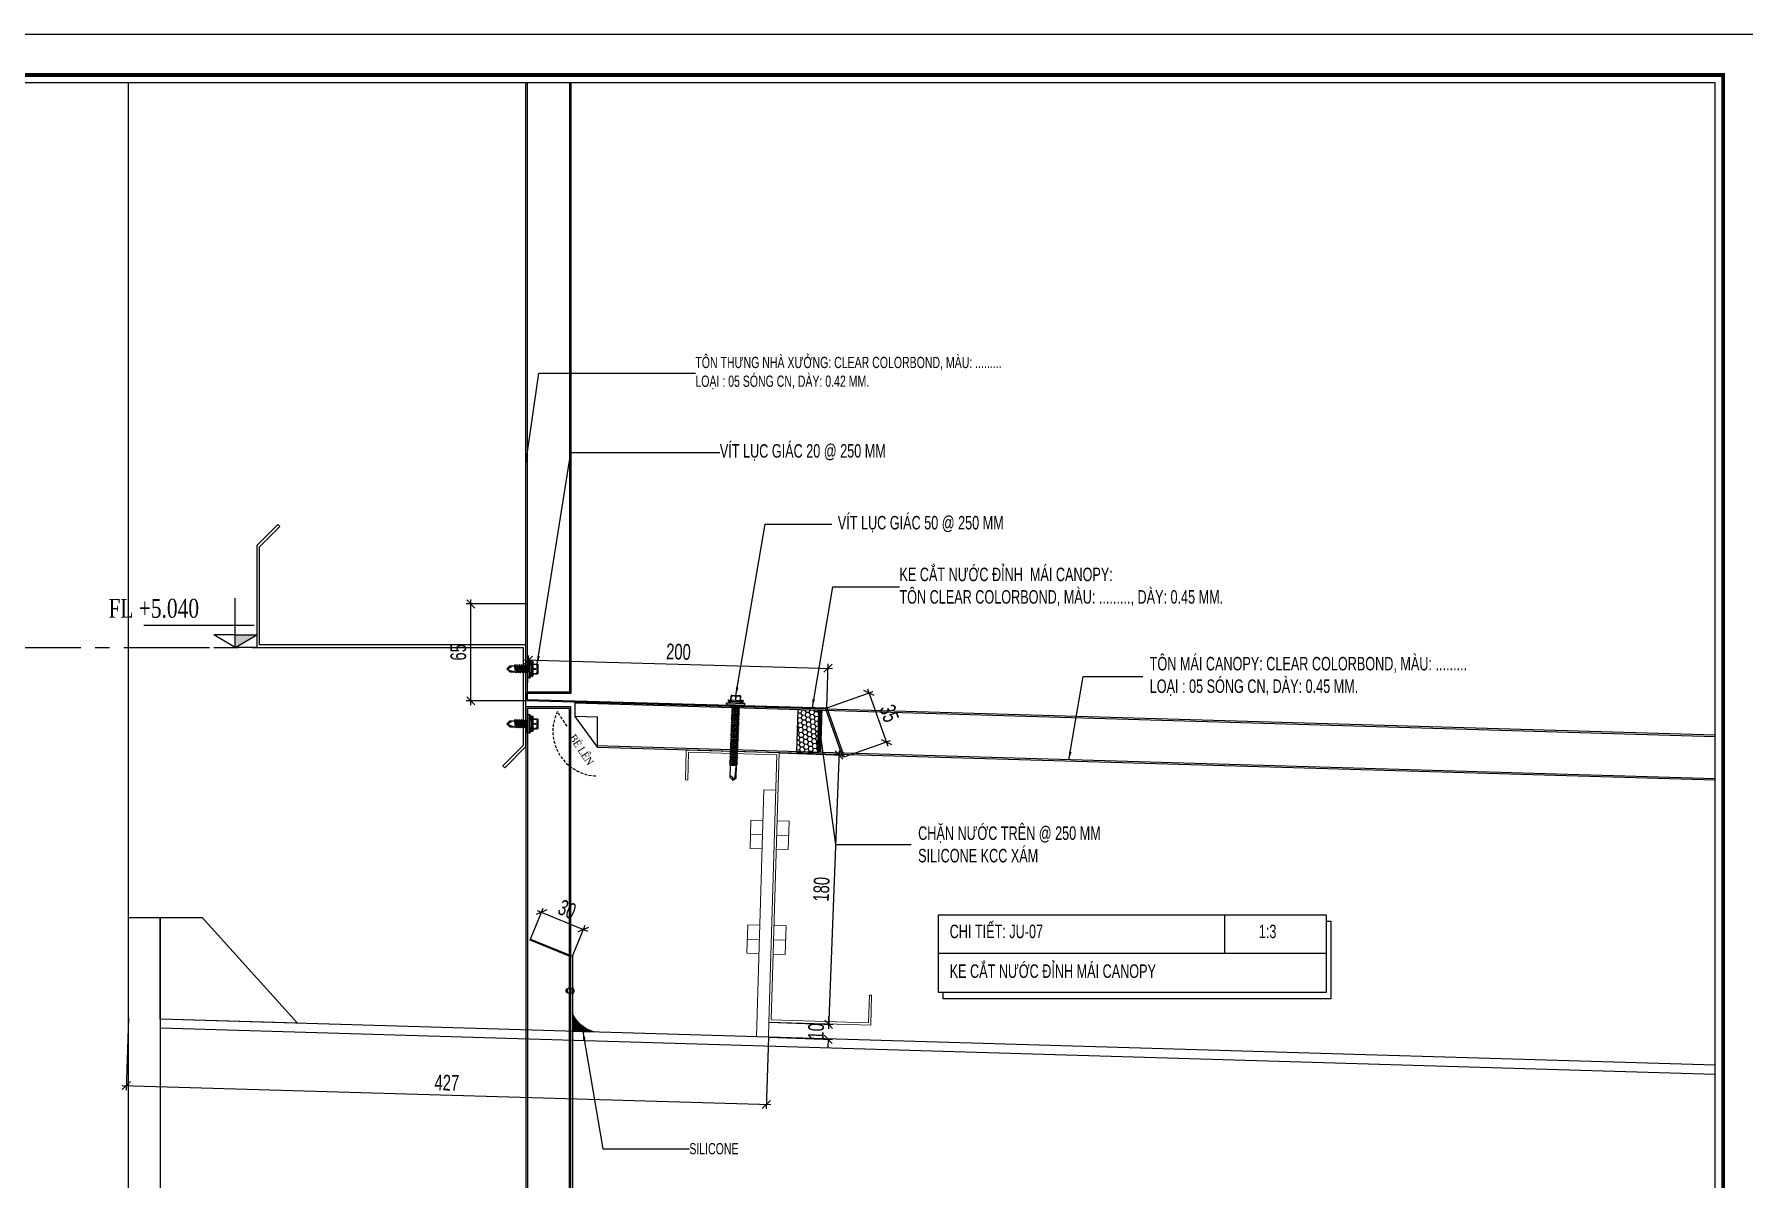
# Model space of a CAD drawing. Header units: inches. Extents: x 315041 to 662841, y -45540 to -35018.
# Drawn here: x 331005.6 to 331385.4, y -37473.4 to -37218.9 of the extents above; entities that cross this region are included whole.
import ezdxf

# ---------------------------------------------------------------- set-up
doc = ezdxf.new("R2010")
doc.units = ezdxf.units.IN
doc.header["$MEASUREMENT"] = 0
for name, pattern in [('CENTER2', [28.575, 19.05, -3.175, 3.175, -3.175]), ('DASHED2', [9.525, 6.35, -3.175]), ('XKITLINE00', [0])]:
    doc.linetypes.add(name, pattern=pattern)
for name, color, linetype in [('2', 2, 'Continuous'), ('250', 250, 'Continuous'), ('3', 3, 'Continuous'), ('6', 6, 'Continuous'), ('7', 7, 'Continuous'), ('8', 8, 'Continuous'), ('BAO KHUNG', 31, 'Continuous'), ('flashing', 6, 'Continuous'), ('ROOFING', 4, 'Continuous'), ('STRUCTURE', 1, 'Continuous')]:
    doc.layers.add(name, color=color, linetype=linetype)
doc.layers.add('Bolt', color=7, linetype='Continuous', lineweight=0)
doc.layers.add('PART', color=20, linetype='Continuous', lineweight=9)
doc.styles.add('DIM', font='SIMPLEX.shx', dxfattribs={"width": 0.7, "bigfont": 'EXTFONT.shx'})
doc.styles.add('ST1H', font='vnshxh.shx', dxfattribs={"width": 0.7})
doc.styles.add('vntimeh.shx', font='vntimeh.shx', dxfattribs={"width": 0.8, "bigfont": 'bigfont.shx'})
doc.dimstyles.new('3', dxfattribs={"dimtxt": 3.5, "dimasz": 1.8, "dimexe": 1, "dimexo": 0, "dimgap": 1, "dimtad": 1, "dimdec": 0, "dimlfac": 3, "dimzin": 0, "dimdsep": 46, "dimtxsty": 'ST1H', "dimblk": 'OBLIQUE', "dimcen": 1, "dimdle": 1, "dimclrd": 8, "dimclre": 8, "dimclrt": 3, "dimadec": 0, "dimazin": 0, "dimtfac": 1, "dimtdec": 0, "dimtix": 1, "dimtofl": 0, "dimtmove": 1, "dimatfit": 3, "dimfxl": 0.18, "dimtolj": 1, "dimtzin": 0, "dimlwd": -1, "dimlwe": -1, "dimarcsym": 1})

# ---------------------------------------------------------------- blocks, each defined once
blk = doc.blocks.new('A$C75D82031')
at = {"layer": '2', "color": 157, "linetype": 'Continuous'}
blk.add_lwpolyline([(0, 420), (594, 420), (594, 0), (0, 0)], close=True, dxfattribs=at)
at = {"layer": '7', "color": 147, "linetype": 'Continuous'}
blk.add_lwpolyline([(12.33, 57.61), (581.67, 57.61), (581.67, 409.19), (12.33, 409.19)], close=True, dxfattribs=at)
at = {"layer": 'BAO KHUNG', "color": 167, "linetype": 'Continuous', "const_width": 0.871}
blk.add_lwpolyline([(10.59, 9.07), (583.41, 9.07), (583.41, 410.93), (10.59, 410.93)], close=True, dxfattribs=at)
blk = doc.blocks.new('A$C26A6701F')
at = {"layer": 'STRUCTURE', "color": 1, "linetype": 'Continuous'}
for p, q in [((0, 17.21), (1.33, 17.54)), ((0, 17.08), (0, 17.21)), ((0, 17.21), (4, 17.21)), ((4, 17.08), (0, 17.08)), ((3.94, 16.71), (0.06, 16.71)), ((0.4, 17.84), (3.6, 17.84)), ((0.4, 17.57), (1.2, 17.57)), ((0.93, 17.84), (0.93, 18.77)), ((0.97, 17.84), (1.03, 18.61)), ((1.07, 18.91), (2.93, 18.91)), ((1.13, 15.25), (2.9, 15.52)), ((1.39, 15.45), (1.13, 15.25)), ((1.13, 15.25), (1.39, 15.14)), ((1.19, 16.71), (1.14, 16.67)), ((1.14, 16.67), (1.4, 16.71)), ((1.14, 16.67), (1.4, 16.56)), ((1.14, 16.2), (2.91, 16.47)), ((1.4, 16.4), (1.14, 16.2)), ((1.14, 16.2), (1.39, 16.09)), ((1.14, 15.72), (2.91, 16)), ((1.4, 15.93), (1.14, 15.72)), ((1.14, 15.72), (1.39, 15.61)), ((1.2, 17.57), (2.8, 17.57)), ((1.33, 17.54), (1.33, 17.57)), ((1.33, 17.54), (2.67, 17.54)), ((1.39, 16.09), (2.73, 16.28)), ((1.39, 15.93), (1.39, 16.09)), ((1.39, 15.61), (2.73, 15.81)), ((2.7, 15.64), (1.39, 15.45)), ((1.39, 15.45), (1.39, 15.61)), ((1.39, 15.14), (2.73, 15.33)), ((1.4, 16.56), (2.42, 16.71)), ((2.71, 16.59), (1.4, 16.4)), ((1.4, 16.4), (1.4, 16.56)), ((2.71, 16.11), (1.4, 15.93)), ((1.91, 18.61), (1.97, 17.84)), ((2.04, 17.84), (2.1, 18.61)), ((2.67, 17.54), (2.67, 17.57)), ((2.67, 17.54), (4, 17.21)), ((2.7, 15.64), (2.7, 15.8)), ((2.7, 15.64), (2.9, 15.52)), ((2.7, 15.16), (2.7, 15.33)), ((2.71, 16.59), (2.71, 16.71)), ((2.71, 16.59), (2.91, 16.47)), ((2.71, 16.11), (2.71, 16.28)), ((2.71, 16.11), (2.91, 16)), ((2.73, 16.28), (2.91, 16.47)), ((2.73, 15.81), (2.91, 16)), ((2.73, 15.33), (2.9, 15.52)), ((2.8, 17.57), (3.6, 17.57)), ((2.97, 18.61), (3.04, 17.84)), ((3.07, 17.84), (3.07, 18.77)), ((4, 17.21), (4, 17.08)), ((1.1, 11.93), (2.88, 12.2)), ((1.36, 12.13), (1.1, 11.93)), ((1.1, 11.93), (1.36, 11.82)), ((1.1, 11.45), (2.87, 11.73)), ((1.36, 11.66), (1.1, 11.45)), ((1.1, 11.45), (1.36, 11.34)), ((1.11, 12.88), (2.89, 13.15)), ((1.38, 13.08), (1.11, 12.88)), ((1.11, 12.88), (1.37, 12.77)), ((1.11, 12.4), (2.88, 12.68)), ((1.37, 12.61), (1.11, 12.4)), ((1.11, 12.4), (1.37, 12.29)), ((1.12, 14.3), (2.9, 14.57)), ((1.39, 14.5), (1.12, 14.3)), ((1.12, 14.3), (1.38, 14.19)), ((1.12, 13.82), (2.9, 14.1)), ((1.39, 14.03), (1.12, 13.82)), ((1.12, 13.82), (1.38, 13.72)), ((1.12, 13.35), (2.89, 13.63)), ((1.38, 13.56), (1.12, 13.35)), ((1.12, 13.35), (1.38, 13.24)), ((1.13, 14.77), (2.9, 15.05)), ((1.39, 14.98), (1.13, 14.77)), ((1.13, 14.77), (1.39, 14.66)), ((2.68, 12.32), (1.36, 12.13)), ((1.36, 11.82), (2.7, 12.01)), ((2.67, 11.84), (1.36, 11.66)), ((1.36, 11.66), (1.36, 11.82)), ((1.36, 11.34), (2.7, 11.54)), ((1.37, 12.77), (2.71, 12.96)), ((2.68, 12.79), (1.37, 12.61)), ((1.37, 12.61), (1.37, 12.77)), ((1.37, 12.29), (2.71, 12.49)), ((1.37, 12.13), (1.37, 12.29)), ((1.38, 14.19), (2.72, 14.38)), ((1.38, 14.03), (1.38, 14.19)), ((1.38, 13.72), (2.72, 13.91)), ((2.69, 13.74), (1.38, 13.56)), ((1.38, 13.56), (1.38, 13.72)), ((1.38, 13.24), (2.72, 13.44)), ((2.69, 13.27), (1.38, 13.08)), ((1.38, 13.24), (1.38, 13.08)), ((2.7, 15.16), (1.39, 14.98)), ((1.39, 14.98), (1.39, 15.14)), ((1.39, 14.66), (2.73, 14.86)), ((2.7, 14.69), (1.39, 14.5)), ((1.39, 14.5), (1.39, 14.67)), ((2.7, 14.21), (1.39, 14.03)), ((2.66, 11.37), (2.67, 11.53)), ((2.67, 11.84), (2.67, 12.01)), ((2.67, 11.84), (2.87, 11.73)), ((2.68, 12.79), (2.68, 12.96)), ((2.68, 12.79), (2.88, 12.68)), ((2.68, 12.32), (2.68, 12.48)), ((2.68, 12.32), (2.88, 12.2)), ((2.69, 13.74), (2.69, 13.91)), ((2.69, 13.74), (2.89, 13.63)), ((2.69, 13.43), (2.69, 13.27)), ((2.69, 13.27), (2.89, 13.15)), ((2.7, 15.16), (2.9, 15.05)), ((2.7, 14.69), (2.7, 14.85)), ((2.7, 14.69), (2.9, 14.57)), ((2.7, 14.21), (2.7, 14.38)), ((2.7, 14.21), (2.9, 14.1)), ((2.7, 12.01), (2.88, 12.2)), ((2.7, 11.54), (2.87, 11.73)), ((2.71, 12.96), (2.89, 13.15)), ((2.71, 12.49), (2.88, 12.68)), ((2.72, 14.38), (2.9, 14.57)), ((2.72, 13.91), (2.9, 14.1)), ((2.72, 13.44), (2.89, 13.63)), ((2.73, 14.86), (2.9, 15.05)), ((1.06, 8.13), (2.84, 8.41)), ((1.33, 8.34), (1.06, 8.13)), ((1.06, 8.13), (1.32, 8.02)), ((1.06, 7.65), (2.83, 7.93)), ((1.32, 7.86), (1.06, 7.65)), ((1.06, 7.65), (1.32, 7.55)), ((1.07, 8.6), (2.84, 8.88)), ((1.33, 8.81), (1.07, 8.6)), ((1.07, 8.6), (1.33, 8.5)), ((1.08, 9.55), (2.86, 9.83)), ((1.34, 9.76), (1.08, 9.55)), ((1.08, 9.55), (1.34, 9.45)), ((1.08, 9.08), (2.85, 9.36)), ((1.34, 9.29), (1.08, 9.08)), ((1.08, 9.08), (1.34, 8.97)), ((1.09, 10.98), (2.86, 11.25)), ((1.35, 11.18), (1.09, 10.98)), ((1.09, 10.98), (1.35, 10.87)), ((1.09, 10.5), (2.86, 10.78)), ((1.35, 10.71), (1.09, 10.5)), ((1.09, 10.5), (1.35, 10.39)), ((1.09, 10.03), (2.86, 10.3)), ((1.35, 10.23), (1.09, 10.03)), ((1.09, 10.03), (1.34, 9.92)), ((1.32, 8.02), (2.66, 8.22)), ((2.63, 8.05), (1.32, 7.86)), ((1.32, 7.86), (1.32, 8.02)), ((1.32, 7.55), (2.66, 7.74)), ((2.64, 9), (1.33, 8.81)), ((1.33, 8.81), (1.34, 8.97)), ((1.33, 8.5), (2.67, 8.69)), ((2.64, 8.52), (1.33, 8.34)), ((1.33, 8.34), (1.33, 8.5)), ((1.34, 9.92), (2.68, 10.11)), ((2.65, 9.95), (1.34, 9.76)), ((1.34, 9.92), (1.34, 9.76)), ((1.34, 9.45), (2.68, 9.64)), ((2.65, 9.47), (1.34, 9.29)), ((1.34, 9.29), (1.34, 9.45)), ((1.34, 8.97), (2.67, 9.17)), ((2.66, 11.37), (1.35, 11.18)), ((1.35, 11.18), (1.36, 11.34)), ((1.35, 10.87), (2.69, 11.06)), ((2.66, 10.89), (1.35, 10.71)), ((1.35, 10.71), (1.35, 10.87)), ((1.35, 10.39), (2.69, 10.59)), ((2.66, 10.42), (1.35, 10.23)), ((1.35, 10.23), (1.35, 10.39)), ((2.63, 8.05), (2.63, 8.21)), ((2.63, 8.05), (2.83, 7.93)), ((2.63, 7.57), (2.63, 7.74)), ((2.64, 9), (2.64, 9.16)), ((2.64, 9), (2.84, 8.88)), ((2.64, 8.52), (2.64, 8.69)), ((2.64, 8.52), (2.84, 8.41)), ((2.65, 10.1), (2.65, 9.95)), ((2.65, 9.95), (2.86, 9.83)), ((2.65, 9.47), (2.65, 9.64)), ((2.65, 9.47), (2.85, 9.36)), ((2.66, 11.37), (2.86, 11.25)), ((2.66, 10.89), (2.67, 11.06)), ((2.66, 10.89), (2.86, 10.78)), ((2.66, 10.42), (2.66, 10.58)), ((2.66, 10.42), (2.86, 10.3)), ((2.66, 8.22), (2.84, 8.41)), ((2.66, 7.74), (2.83, 7.93)), ((2.67, 9.17), (2.85, 9.36)), ((2.67, 8.69), (2.84, 8.88)), ((2.68, 10.11), (2.86, 10.3)), ((2.68, 9.64), (2.86, 9.83)), ((2.69, 11.06), (2.86, 11.25)), ((2.69, 10.59), (2.86, 10.78)), ((1.02, 3.86), (2.8, 4.14)), ((1.28, 4.07), (1.02, 3.86)), ((1.02, 3.86), (1.28, 3.75)), ((1.03, 4.81), (2.81, 5.09)), ((1.29, 5.02), (1.03, 4.81)), ((1.03, 4.81), (1.29, 4.7)), ((1.03, 4.33), (2.8, 4.61)), ((1.29, 4.54), (1.03, 4.33)), ((1.03, 4.33), (1.28, 4.23)), ((1.04, 5.76), (2.81, 6.03)), ((1.3, 5.96), (1.04, 5.76)), ((1.04, 5.76), (1.3, 5.65)), ((1.04, 5.28), (2.81, 5.56)), ((1.3, 5.49), (1.04, 5.28)), ((1.04, 5.28), (1.29, 5.17)), ((1.05, 6.71), (2.83, 6.98)), ((1.31, 6.91), (1.05, 6.71)), ((1.05, 6.71), (1.31, 6.6)), ((1.05, 6.23), (2.82, 6.51)), ((1.31, 6.44), (1.05, 6.23)), ((1.05, 6.23), (1.31, 6.12)), ((1.06, 7.18), (2.83, 7.46)), ((1.32, 7.39), (1.06, 7.18)), ((1.06, 7.18), (1.32, 7.07)), ((1.28, 4.23), (2.62, 4.42)), ((2.62, 4.25), (1.28, 4.07)), ((1.28, 4.07), (1.28, 4.23)), ((1.28, 3.75), (2.62, 3.95)), ((1.29, 5.17), (2.63, 5.37)), ((2.6, 5.2), (1.29, 5.02)), ((1.29, 5.01), (1.29, 5.17)), ((1.29, 4.7), (2.63, 4.9)), ((2.6, 4.72), (1.29, 4.54)), ((1.29, 4.54), (1.29, 4.7)), ((2.61, 6.15), (1.3, 5.96)), ((1.3, 5.96), (1.31, 6.12)), ((1.3, 5.65), (2.64, 5.84)), ((2.61, 5.67), (1.3, 5.49)), ((1.3, 5.49), (1.3, 5.65)), ((2.63, 7.1), (1.31, 6.91)), ((1.31, 6.6), (2.65, 6.79)), ((2.62, 6.62), (1.31, 6.44)), ((1.31, 6.44), (1.31, 6.6)), ((1.31, 6.12), (2.64, 6.32)), ((2.63, 7.57), (1.32, 7.39)), ((1.32, 7.39), (1.32, 7.55)), ((1.32, 7.07), (2.66, 7.27)), ((1.32, 6.91), (1.32, 7.07)), ((2.6, 5.2), (2.61, 5.36)), ((2.6, 5.2), (2.81, 5.09)), ((2.6, 4.72), (2.6, 4.89)), ((2.6, 4.72), (2.8, 4.61)), ((2.61, 6.15), (2.62, 6.31)), ((2.61, 6.15), (2.81, 6.03)), ((2.61, 5.67), (2.61, 5.84)), ((2.61, 5.67), (2.81, 5.56)), ((2.62, 6.62), (2.62, 6.79)), ((2.62, 6.62), (2.82, 6.51)), ((2.62, 4.42), (2.8, 4.61)), ((2.62, 4.25), (2.62, 4.41)), ((2.8, 4.14), (2.62, 4.25)), ((2.62, 3.95), (2.8, 4.14)), ((2.62, 3.78), (2.62, 3.95)), ((2.63, 7.57), (2.83, 7.46)), ((2.63, 7.1), (2.63, 7.26)), ((2.63, 7.1), (2.83, 6.98)), ((2.63, 5.37), (2.81, 5.56)), ((2.63, 4.9), (2.81, 5.09)), ((2.64, 6.32), (2.82, 6.51)), ((2.64, 5.84), (2.81, 6.03)), ((2.65, 6.79), (2.83, 6.98)), ((2.66, 7.27), (2.83, 7.46)), ((1.28, 3.59), (1.02, 3.38)), ((1.02, 3.38), (2.31, 3.59)), ((1.02, 3.38), (1.28, 3.28)), ((1.27, 0.62), (1.28, 3.28)), ((1.27, 0.62), (1.41, 0.81)), ((1.27, 0.62), (1.88, 0.02)), ((1.28, 3.59), (1.28, 3.75)), ((2.35, 3.74), (1.28, 3.59)), ((1.28, 3.28), (2.21, 3.41)), ((1.67, 0.81), (1.98, 0.02)), ((1.96, 0.08), (2.26, 0.64)), ((1.98, 0.02), (2.6, 0.61)), ((2.38, 0.96), (2.56, 3.71)), ((2.62, 3.78), (2.52, 3.77)), ((2.52, 3.46), (2.61, 3.47)), ((2.54, 3.62), (2.79, 3.66)), ((2.6, 0.61), (2.61, 3.47)), ((2.61, 3.47), (2.79, 3.66)), ((2.79, 3.66), (2.62, 3.78))]:
    blk.add_line(p, q, dxfattribs=at)
for centre, major_axis, ratio, start_param, end_param in [((-1.11, 16.72), (-0.822, 0.822), 1, 3.915086, 4.236522), ((0.42, 17.71), (0.0956, 0.0956), 1, 0.954633, 3.757756), ((1.07, 18.77), (-0.0943, 0.0943), 1, -0.785398, 0.785398), ((1.47, 18.04), (0.508, 0.508), 1, 0.131933, 1.438864), ((2.54, 18.04), (0.508, 0.508), 1, 0.131933, 1.438864), ((2.93, 18.77), (-0.0943, 0.0943), 1, 3.926991, 5.497787), ((3.55, 17.71), (-0.1, 0.1), 1, 2.701137, 5.152845), ((5.1, 16.72), (-1.15, 0.17), 0.90746, -0.177273, 0.177273), ((1.54, 0.72), (0.111, 0.111), 1, 6.085329, 8.011019), ((1.93, 0.09), (0.0625, 0.0625), 1, 3.247504, 4.535451), ((1.82, 3.74), (0.363, 0.363), 1, 4.808661, 5.407478), ((1.79, 0.99), (0.416, 0.416), 1, 4.859665, 5.449971), ((2.44, 3.68), (0.0836, 0.0836), 1, 5.766736, 8.502032)]:
    blk.add_ellipse(centre, major_axis=major_axis, ratio=ratio, start_param=start_param, end_param=end_param, dxfattribs=at)
blk = doc.blocks.new('Short_Self_drilling')
at = {"layer": 'STRUCTURE', "color": 1, "linetype": 'Continuous'}
for p, q in [((6.4, 1.7), (-6.4, 1.7)), ((5.1, 3.8), (-5.1, 3.8)), ((-2.6, 2.9), (-5.1, 2.9)), ((-3.4, 3.8), (-3.4, 6.8)), ((3, 7.2), (-3, 7.2)), ((2.6, 2.9), (-2.6, 2.9)), ((-2.1, 2.8), (-2.1, 2.9)), ((6.3, 0), (0, 0)), ((2.2, 2.8), (2.2, 2.9)), ((2.2, -0.5), (2.2, 0)), ((5.1, 2.9), (2.6, 2.9)), ((3.4, 3.8), (3.4, 6.8)), ((3, -1.2), (-2.7, -0.2)), ((3, -2.7), (-2.7, -1.8)), ((3, -4.2), (-2.7, -3.3)), ((3, -5.8), (-2.7, -4.8)), ((3, -7.3), (-2.7, -6.3)), ((-1.9, -8), (-2.7, -7.9)), ((-2.1, -1.4), (-2.1, -0.9)), ((-2.1, -2.9), (-2.1, -2.4)), ((-2.1, -4.4), (-2.1, -3.9)), ((-2.1, -6), (-2.1, -5.4)), ((-2.1, -7.5), (-2.1, -7)), ((-2.1, -12.3), (-2.1, -8.5)), ((3, -8.8), (-1.1, -8.1)), ((2.1, -12.3), (2.1, -9.1)), ((2.2, -2), (2.2, -1.5)), ((2.2, -3.6), (2.2, -3)), ((2.2, -5.1), (2.2, -4.6)), ((2.2, -6.6), (2.2, -6.1)), ((2.2, -8.1), (2.2, -7.6))]:
    blk.add_line(p, q, dxfattribs=at)
blk.add_lwpolyline([(6.4, 1.3), (6.4, 1.7), (2.1, 2.8), (-2.1, 2.8), (-6.4, 1.7), (-6.4, 1.3)], close=True, dxfattribs=at)
for points in [[(-6.4, 1.3, -0.088869), (-6.3, 0), (0, 0)], [(-0.1, 3.8), (-0.3, 6.2, 0.338878), (-3.1, 6.2), (-3.3, 3.8)], [(3.3, 3.8), (3.1, 6.2, 0.338878), (0.3, 6.2), (0.1, 3.8)], [(-0.1, -14), (-1, -12.2, -0.148657), (-1.4, -11.2), (-2, -7.7, -0.815006), (-1.2, -7.8, 0.150833), (-0.8, -8.7)], [(2.1, -12.3), (1.7, -11.7, 0.52242), (0.9, -11.7), (-0.2, -14.2)], [(2.1, -12.3), (0.2, -14.2, -0.333596), (-0.2, -14.2), (-2.1, -12.3)]]:
    blk.add_lwpolyline(points, format="xyb", dxfattribs=at)
for points in [[(3, -1.2), (2.2, -1.5), (-2.1, -0.8), (-2.7, -0.2), (-2.4, 0)], [(3, -2.7), (2.2, -3), (-2.1, -2.4), (-2.7, -1.8), (-2.1, -1.4), (2.2, -2), (3, -2.7)], [(3, -4.2), (2.2, -4.6), (-2.1, -3.9), (-2.7, -3.3), (-2.1, -2.9), (2.2, -3.6), (3, -4.2)], [(3, -5.8), (2.2, -6.1), (-2.1, -5.4), (-2.7, -4.8), (-2.1, -4.4), (2.2, -5.1), (3, -5.8)], [(3, -7.3), (2.2, -7.6), (-2.1, -7), (-2.7, -6.3), (-2.1, -6), (2.2, -6.6), (3, -7.3)], [(-1.8, -8.5), (-2.1, -8.5), (-2.7, -7.9), (-2.1, -7.5), (-1.8, -7.5)], [(-1.3, -7.6), (2.2, -8.1), (3, -8.8)], [(-1.2, 0), (2.2, -0.5), (3, -1.2)], [(3, -8.8), (2.2, -9.1), (-0.8, -8.7)]]:
    blk.add_lwpolyline(points, dxfattribs=at)
for centre, radius, start, end in [((-5, 3.3), 0.455, 109.7949, 250.2674), ((-3, 6.8), 0.429, 90.0311, 180.0311), ((3, 6.8), 0.429, 0.0311, 90.0311), ((5.1, 3.3), 0.435, 279.7276, 80.3347), ((10, 0.2), 3.74, 162.2963, 182.6103)]:
    blk.add_arc(centre, radius, start, end, dxfattribs=at)
blk = doc.blocks.new('RIVET')
at = {"color": 8}
for p, q in [((-3.9, 1.1), (-4.2, 0)), ((-4.2, 0), (-3.9, -1.1)), ((-3.9, -1.1), (-3.9, 1.1)), ((-3.5, -1.3), (-3.5, 1.3)), ((-1, -1.2), (-1, 1.3)), ((-1, 1.3), (-0.1, 1.3)), ((0, 1.3), (0, 2.4)), ((0, -1.3), (0, 1.3)), ((0.1, 2.5), (0.1, 2.5)), ((0.1, 2.5), (0.7, 1.4)), ((0.1, -2.5), (0.1, 2.5)), ((0.7, 1.1), (0.7, -1.1)), ((0.9, 0.7), (0.7, 0.7)), ((0.9, -0.7), (0.9, 0.7)), ((-0.1, -1.2), (-1, -1.2)), ((0, -2.4), (0, -1.3)), ((0.7, -1.4), (0.1, -2.5)), ((0.1, -2.5), (0.1, -2.5)), ((0.9, -0.7), (0.7, -0.7))]:
    blk.add_line(p, q, dxfattribs=at)
for centre, radius, start, end in [((-3.4, 0.7), 0.634, 101.5667, 142.2309), ((-2.5, -0.1), 1.78, 64.6352, 125.2369), ((-0.9, 3), 1.71, 240.4783, 268.3625), ((-0.1, 1.3), 0.0625, 270, 0), ((0.1, 2.4), 0.0625, 90, 180), ((0.1, 2.4), 0.0625, 26.5651, 90), ((0.1, 1.1), 0.625, 0, 26.5651), ((5.4, 0.6), 4.45, 179.0778, 187.9518), ((5.8, -0.6), 4.85, 172.415, 180.5555), ((-3.4, -0.7), 0.634, 217.7691, 258.4333), ((-2.5, 0.1), 1.78, 234.7631, 295.3648), ((-0.9, -3), 1.71, 91.6375, 119.5217), ((-0.1, -1.3), 0.0625, 0, 90), ((0.1, -2.4), 0.0625, 180, 270), ((0.1, -2.4), 0.0625, 270, 333.4349), ((0.1, -1.1), 0.625, 333.4349, 0)]:
    blk.add_arc(centre, radius, start, end, dxfattribs=at)
blk = doc.blocks.new('cos')
at = {"color": 8}
for p, q in [((0, 0), (0, 7.82)), ((-3, 3.49), (14.52, 3.49)), ((0, 1.99), (-3.39, 1.99)), ((0, 0), (-3.39, 1.99)), ((0, 1.99), (3.39, 1.99)), ((0, 0), (3.39, 1.99))]:
    blk.add_line(p, q, dxfattribs=at)
at = {"color": 4}
for p in [(-3.39, 0), (3.39, 0)]:
    blk.add_line(p, (0, 0), dxfattribs=at)
at = {"color": 8}
blk.add_solid([(0, 0), (-3.39, 1.99), (0, 1.99)], dxfattribs=at)
at = {"layer": '3', "color": 3, "style": 'vntimeh.shx', "width": 0.75}
blk.add_attdef('DSD', (1.32, 4.73), '', height=3, dxfattribs=at)
blk = doc.blocks.new('_Oblique')
at = {"color": 0, "linetype": 'ByBlock', "lineweight": -2}
blk.add_line((-0.5, -0.5), (0.5, 0.5), dxfattribs=at)
blk = doc.blocks.new('*D851')
at = {"color": 8, "linetype": 'Continuous', "transparency": 16777216}
for p, q in [((331171.09, -37378.67), (331185.37, -37379.22)), ((331184.41, -37378.18), (331182.06, -37440.05)), ((331168.82, -37438.55), (331183.1, -37439.09))]:
    blk.add_line(p, q, dxfattribs=at)
at = {"layer": 'Defpoints', "color": 0, "transparency": 16777216}
for p in [(331171.09, -37378.67), (331168.82, -37438.55), (331182.1, -37439.05)]:
    blk.add_point(p, dxfattribs=at)
at = {"color": 8, "transparency": 16777216, "xscale": 1.8, "yscale": 1.8, "zscale": 1.8}
for p, rotation in [((331184.37, -37379.18), 87.82622720750241), ((331182.1, -37439.05), 267.8262272075024)]:
    blk.add_blockref('_Oblique', p, dxfattribs=dict(at, rotation=rotation))
at = {"color": 3, "transparency": 16777216, "insert": (331180.48, -37409.01), "char_height": 3.5, "attachment_point": 5, "rotation": 87.8262, "style": 'ST1H'}
blk.add_mtext('\\A1;180', dxfattribs=at)
blk = doc.blocks.new('*D852')
at = {"color": 8, "linetype": 'Continuous', "transparency": 16777216}
for p, q in [((331182.1, -37439.05), (331182.16, -37437.25)), ((331168.72, -37441.87), (331182.97, -37442.41)), ((331168.82, -37438.55), (331183.1, -37439.09)), ((331181.97, -37442.37), (331181.9, -37444.17))]:
    blk.add_line(p, q, dxfattribs=at)
at = {"layer": 'Defpoints', "color": 0, "transparency": 16777216}
for p in [(331168.72, -37441.87), (331168.82, -37438.55), (331181.97, -37442.37)]:
    blk.add_point(p, dxfattribs=at)
at = {"color": 8, "transparency": 16777216, "xscale": 1.8, "yscale": 1.8, "zscale": 1.8}
for p, rotation in [((331182.1, -37439.05), 267.8262272075024), ((331181.97, -37442.37), 87.82622720750236)]:
    blk.add_blockref('_Oblique', p, dxfattribs=dict(at, rotation=rotation))
at = {"color": 3, "transparency": 16777216, "insert": (331179.29, -37440.61), "char_height": 3.5, "attachment_point": 5, "rotation": 87.8262, "style": 'ST1H'}
blk.add_mtext('\\A1;10', dxfattribs=at)
blk = doc.blocks.new('*D853')
at = {"color": 8, "linetype": 'Continuous', "transparency": 16777216}
for p, q in [((331114.36, -37358.05), (331182.93, -37359.91)), ((331115.12, -37366.85), (331115.39, -37357.08)), ((331181.69, -37368.66), (331181.96, -37358.89))]:
    blk.add_line(p, q, dxfattribs=at)
at = {"layer": 'Defpoints', "color": 0, "transparency": 16777216}
for p in [(331181.93, -37359.89), (331115.12, -37366.85), (331181.69, -37368.66)]:
    blk.add_point(p, dxfattribs=at)
at = {"color": 8, "transparency": 16777216, "xscale": 1.8, "yscale": 1.8, "zscale": 1.8}
for p, rotation in [((331115.36, -37358.08), 178.4443689121793), ((331181.93, -37359.89), 358.4443689121794)]:
    blk.add_blockref('_Oblique', p, dxfattribs=dict(at, rotation=rotation))
at = {"color": 3, "transparency": 16777216, "insert": (331148.72, -37356.23), "char_height": 3.5, "attachment_point": 5, "rotation": 358.4444, "style": 'ST1H'}
blk.add_mtext('\\A1;200', dxfattribs=at)
blk = doc.blocks.new('*D854')
at = {"color": 8, "linetype": 'Continuous', "transparency": 16777216}
for p, q in [((331181.69, -37368.66), (331191.99, -37365.04)), ((331190.72, -37364.43), (331195.21, -37377.23)), ((331185.52, -37379.57), (331195.82, -37375.95))]:
    blk.add_line(p, q, dxfattribs=at)
at = {"layer": 'Defpoints', "color": 0, "transparency": 16777216}
for p in [(331181.69, -37368.66), (331194.88, -37376.28), (331185.52, -37379.57)]:
    blk.add_point(p, dxfattribs=at)
at = {"color": 8, "transparency": 16777216, "xscale": 1.8, "yscale": 1.8, "zscale": 1.8}
for p, rotation in [((331191.05, -37365.38), 109.3460708354842), ((331194.88, -37376.28), 289.3460708354842)]:
    blk.add_blockref('_Oblique', p, dxfattribs=dict(at, rotation=rotation))
at = {"color": 3, "transparency": 16777216, "insert": (331195.56, -37369.92), "char_height": 3.5, "attachment_point": 5, "rotation": 289.3461, "style": 'ST1H'}
blk.add_mtext('\\A1;35', dxfattribs=at)
blk = doc.blocks.new('*D855')
at = {"color": 8, "linetype": 'Continuous', "transparency": 16777216}
for p, q in [((331114.79, -37345.6), (331101.56, -37345.6)), ((331102.56, -37368.12), (331102.56, -37344.6)), ((331114.79, -37367.12), (331101.56, -37367.12))]:
    blk.add_line(p, q, dxfattribs=at)
at = {"layer": 'Defpoints', "color": 0, "transparency": 16777216}
for p in [(331102.56, -37345.6), (331114.79, -37345.6), (331114.79, -37367.12)]:
    blk.add_point(p, dxfattribs=at)
at = {"color": 8, "transparency": 16777216, "xscale": 1.8, "yscale": 1.8, "zscale": 1.8}
for p, rotation in [((331102.56, -37345.6), 90), ((331102.56, -37367.12), 270)]:
    blk.add_blockref('_Oblique', p, dxfattribs=dict(at, rotation=rotation))
at = {"color": 3, "transparency": 16777216, "insert": (331099.81, -37356.36), "char_height": 3.5, "attachment_point": 5, "rotation": 90, "style": 'ST1H'}
blk.add_mtext('\\A1;65', dxfattribs=at)
blk = doc.blocks.new('*D856')
at = {"color": 8, "linetype": 'Continuous', "transparency": 16777216}
for p, q in [((331115.82, -37420.08), (331118.65, -37413.19)), ((331117.35, -37413.73), (331128.53, -37418.32)), ((331125.16, -37423.91), (331127.99, -37417.02))]:
    blk.add_line(p, q, dxfattribs=at)
at = {"layer": 'Defpoints', "color": 0, "transparency": 16777216}
for p in [(331127.61, -37417.94), (331115.82, -37420.08), (331125.16, -37423.91)]:
    blk.add_point(p, dxfattribs=at)
at = {"color": 8, "transparency": 16777216, "xscale": 1.8, "yscale": 1.8, "zscale": 1.8}
for p, rotation in [((331118.27, -37414.11), 157.6944911024788), ((331127.61, -37417.94), 337.6944911024788)]:
    blk.add_blockref('_Oblique', p, dxfattribs=dict(at, rotation=rotation))
at = {"color": 3, "transparency": 16777216, "insert": (331123.98, -37413.48), "char_height": 3.5, "attachment_point": 5, "rotation": 337.6945, "style": 'ST1H'}
blk.add_mtext('\\A1;30', dxfattribs=at)
blk = doc.blocks.new('*D858')
at = {"color": 8, "linetype": 'Continuous', "transparency": 16777216}
for p, q in [((331026.5, -37437.66), (331026.02, -37453.65)), ((331168.72, -37441.87), (331168.24, -37457.86)), ((331025.05, -37452.62), (331169.27, -37456.9))]:
    blk.add_line(p, q, dxfattribs=at)
at = {"layer": 'Defpoints', "color": 0, "transparency": 16777216}
for p in [(331026.5, -37437.66), (331168.72, -37441.87), (331168.27, -37456.87)]:
    blk.add_point(p, dxfattribs=at)
at = {"color": 8, "transparency": 16777216, "xscale": 1.8, "yscale": 1.8, "zscale": 1.8}
for p, rotation in [((331026.05, -37452.65), 178.3036127731476), ((331168.27, -37456.87), 358.3036127731476)]:
    blk.add_blockref('_Oblique', p, dxfattribs=dict(at, rotation=rotation))
at = {"color": 3, "transparency": 16777216, "insert": (331097.25, -37452.01), "char_height": 3.5, "attachment_point": 5, "rotation": 358.3036, "style": 'ST1H'}
blk.add_mtext('\\A1;427', dxfattribs=at)

msp = doc.modelspace()

# ---------------------------------------------------------------- hatches: boundary and pattern name
h = msp.add_hatch()
h.set_pattern_fill('HONEY', color=8, scale=5, angle=2.87735, style=0)
h.set_pattern_definition([(184.63489898, (652068.66785, 26031.00306), (-0.9781717861, 0.4637401798), [0.625, -1.25]), (64.63489898, (652068.66785, 26031.00306), (0.8906966695, 0.6152515261), [0.625, -1.25]), (124.63489898, (652068.66785, 26031.00306), (-0.0874751166, 1.0789917059), [-1.25, 0.625])])
h.paths.add_polyline_path([(331180.241, -37369.268), (331175.2579, -37369.1215), (331174.979, -37378.4507), (331179.962, -37378.5972)])
at = {"true_color": 0x2cc9bc}
msp.add_hatch(color=132, dxfattribs=at).paths.add_polyline_path([(331129.824, -37440.5783), (331125.1581, -37440.5783), (331125.1581, -37436.7025, 0.21382463)])

# ---------------------------------------------------------------- linework, layer by layer
at = {"color": 8, "linetype": 'CENTER2'}
msp.add_line((330996.8677, -37355.2827), (331054.9916, -37355.2827), dxfattribs=at)
at = {"color": 8}
msp.add_line((331180.241, -37369.268), (331179.962, -37378.5972), dxfattribs=at)
at = {"color": 9, "linetype": 'XKITLINE00', "lineweight": 0}
for p, q in [((331167.6817, -37386.895), (331166.056, -37441.7895)), ((331170.3433, -37386.9738), (331167.6817, -37386.895)), ((331026.4983, -37437.6564), (331026.4983, -37537.6493)), ((331168.7176, -37441.8684), (331168.816, -37438.545))]:
    msp.add_line(p, q, dxfattribs=at)
at = {"color": 9}
msp.add_line((331270.0155, -37414.6997), (331270.0155, -37423.3243), dxfattribs=at)
at = {"color": 8}
for points in [[(331379.1113, -37229.7343), (330809.7734, -37229.7343), (330809.7734, -37581.3141), (331379.1113, -37581.3141)], [(331180.241, -37369.268), (331175.2579, -37369.1215), (331174.979, -37378.4507), (331179.962, -37378.5972)]]:
    msp.add_lwpolyline(points, close=True, dxfattribs=at)
at = {"color": 94}
msp.add_lwpolyline([(331054.9916, -37332.616), (331054.9916, -37355.2827), (331114.1918, -37355.2827), (331114.1918, -37377.0537), (331109.6632, -37381.5822), (331110.1111, -37382.03), (331114.8251, -37377.316), (331114.8251, -37354.6493), (331055.6249, -37354.6493), (331055.6249, -37332.8783), (331060.1535, -37328.3498), (331059.7056, -37327.9019)], close=True, dxfattribs=at)
at = {"color": 3, "linetype": 'DASHED2', "ltscale": 0.1}
msp.add_lwpolyline([(331123.9572, -37372.7786), (331121.8018, -37369.5386, 0.5489642), (331130.6236, -37383.8246)], format="xyb", dxfattribs=at)
at = {"color": 132, "true_color": 0x26d9d9, "const_width": 1}
msp.add_lwpolyline([(331180.241, -37369.268), (331179.962, -37378.5972)], dxfattribs=at)
at = {"color": 132, "true_color": 0x2cc9bc}
msp.add_lwpolyline([(331125.1581, -37436.7025), (331125.1581, -37440.5783), (331129.8199, -37440.7164, -0.21083411)], format="xyb", close=True, dxfattribs=at)
at = {"layer": '3'}
for p, q in [((331379.1113, -37374.7803), (331125.6861, -37367.3308)), ((331379.1113, -37375.1138), (331125.6861, -37367.6643)), ((331379.1113, -37384.4512), (331130.4517, -37377.1418)), ((331379.1113, -37384.7847), (331130.7002, -37377.4826))]:
    msp.add_line(p, q, dxfattribs=at)
for points in [[(331124.8248, -37229.7343), (331124.8248, -37365.5079), (331114.8251, -37365.5079), (331114.8251, -37229.7343)], [(331124.4915, -37229.7343), (331124.4915, -37365.1746), (331115.1584, -37365.1746), (331115.1584, -37229.7343)], [(331124.8248, -37581.3141), (331124.8248, -37368.4673), (331114.8251, -37368.4673), (331114.8251, -37581.3141)], [(331124.4915, -37581.3141), (331124.4915, -37368.8006), (331115.1584, -37368.8006), (331115.1584, -37581.3141)]]:
    msp.add_lwpolyline(points, dxfattribs=at)
at = {"layer": '6', "ltscale": 10}
msp.add_lwpolyline([(331125.1581, -37445.433), (331125.1581, -37554.316), (331115.8248, -37558.1449), (331115.7464, -37557.8667), (331124.8248, -37554.177), (331124.8248, -37445.433), (331124.8248, -37424.0506), (331115.7464, -37420.3609), (331115.8248, -37420.0827), (331125.1581, -37423.9116)], close=True, dxfattribs=at)
at = {"layer": '8', "color": 2}
for p, q in [((331026.4983, -37581.3141), (331026.4983, -37229.7343)), ((331379.1113, -37448.0994), (331033.5472, -37437.8651)), ((331033.5472, -37439.863), (331379.1113, -37450.0973))]:
    msp.add_line(p, q, dxfattribs=at)
for points in [[(331026.4983, -37415.2843), (331033.5472, -37415.2843), (331033.5472, -37575.6459), (331026.4983, -37575.6459)], [(331064.0852, -37438.7695), (331033.5472, -37437.8651), (331033.5472, -37415.2843), (331042.8681, -37415.2843)]]:
    msp.add_lwpolyline(points, close=True, dxfattribs=at)
at = {"layer": 'Bolt', "linetype": 'XKITLINE00', "lineweight": 0}
for p, q in [((331164.8182, -37393.6364), (331164.631, -37399.9576)), ((331167.4797, -37393.7152), (331164.8182, -37393.6364)), ((331173.3019, -37393.8876), (331170.6403, -37393.8088)), ((331173.1147, -37400.2088), (331173.3019, -37393.8876)), ((331167.2925, -37400.0364), (331164.631, -37399.9576)), ((331167.3861, -37396.8758), (331164.7246, -37396.797)), ((331173.1147, -37400.2088), (331170.4531, -37400.13)), ((331173.2083, -37397.0482), (331170.5467, -37396.9694)), ((331164.1285, -37416.925), (331163.9413, -37423.2462)), ((331166.79, -37417.0038), (331164.1285, -37416.925)), ((331172.6122, -37417.1762), (331169.9506, -37417.0974)), ((331172.425, -37423.4974), (331172.6122, -37417.1762)), ((331166.6964, -37420.1644), (331164.0349, -37420.0856)), ((331172.5186, -37420.3368), (331169.857, -37420.258)), ((331166.6028, -37423.325), (331163.9413, -37423.2462)), ((331172.425, -37423.4974), (331169.7634, -37423.4186))]:
    msp.add_line(p, q, dxfattribs=at)
at = {"layer": 'flashing'}
msp.add_lwpolyline([(331115.1249, -37345.5996), (331115.1249, -37366.8532), (331181.6916, -37368.661), (331185.521, -37379.5678), (331185.2132, -37379.6833), (331181.4404, -37368.9709), (331114.7916, -37367.1219), (331114.7916, -37345.5996)], close=True, dxfattribs=at)
at = {"layer": 'PART', "color": 94, "linetype": 'XKITLINE00', "lineweight": 0}
for p, q in [((331150.4615, -37378.0639), (331150.2644, -37384.7178)), ((331171.0885, -37378.6748), (331150.4615, -37378.0639)), ((331150.7635, -37384.7326), (331150.9457, -37378.5777)), ((331150.9457, -37378.5777), (331170.5747, -37379.1591)), ((331170.5747, -37379.1591), (331168.816, -37438.545)), ((331169.3298, -37438.0607), (331171.0885, -37378.6748)), ((331150.2644, -37384.7178), (331150.7635, -37384.7326)), ((331191.1372, -37432.5463), (331190.9549, -37438.7012)), ((331191.6363, -37432.5611), (331191.1372, -37432.5463)), ((331191.4392, -37439.215), (331191.6363, -37432.5611)), ((331190.9549, -37438.7012), (331169.3298, -37438.0607)), ((331168.816, -37438.545), (331191.4392, -37439.215))]:
    msp.add_line(p, q, dxfattribs=at)
at = {"layer": 'ROOFING', "color": 3}
msp.add_lwpolyline([(331125.6861, -37367.3308), (331125.6861, -37370.605), (331130.7002, -37377.4826), (331130.7002, -37370.7505), (331125.6861, -37370.605)], dxfattribs=at)

# ---------------------------------------------------------------- block references
at = {"color": 1}
msp.add_blockref('A$C75D82031', (330797.4423, -37638.9242), dxfattribs=at)
at = {"color": 1, "extrusion": (0, 0, -1), "xscale": 0.3199999999517081, "yscale": 0.3200000000651926, "zscale": -0.3199999999999999, "rotation": 89.9688725494087}
for p in [(-331115.1706, -37360.0389), (-331115.1706, -37372.2406)]:
    msp.add_blockref('Short_Self_drilling', p, dxfattribs=at)
at = {"color": 9, "linetype": 'Continuous', "extrusion": (-1.52348e-10, -5.24717e-09, 1), "rotation": 358.336921598364}
msp.add_blockref('A$C26A6701F', (331158.9261, -37384.7553, 0.0001), dxfattribs=at)
at = {"layer": '250'}
ref = msp.add_blockref('cos', (331050.2465, -37355.2827), dxfattribs=dict(at, xscale=-1.4007568359375, yscale=1.4007568359375, zscale=1.4007568359375))
ref.add_attrib('DSD', ' FL +5.040', (331020.8597, -37348.6589), dxfattribs={"layer": '3', "color": 3, "height": 4.20227, "style": 'vntimeh.shx', "width": 0.75})
at = {"layer": 'flashing', "color": 0, "ltscale": 500, "xscale": -0.3333333332557231, "yscale": 0.3333333333721384, "zscale": 0.3333333333721384, "rotation": 180}
msp.add_blockref('RIVET', (331125.1581, -37431.5824), dxfattribs=at)

# ---------------------------------------------------------------- texts
at = {"layer": '2', "color": 92, "linetype": 'Continuous', "insert": (331125.0695, -37374.8383), "char_height": 1.6875, "attachment_point": 4, "rotation": 303.63441, "style": 'DIM'}
msp.add_mtext('\\A1;{\\Fvntimeh|c0;\\W0.9;\\T0.95;\\C3;BÎ L£N}', dxfattribs=at)

# ---------------------------------------------------------------- dimensions: what is measured, and where the dimension line sits
at = {"color": 1, "true_color": 0xfb040c}
for p1, p2, distance, picture, middle in [((331114.7916, -37367.1219), (331114.7916, -37345.5996), 12.2301, '*D855', (331099.8115, -37356.3607)), ((331115.1249, -37366.8532), (331181.6916, -37368.661), 8.7788, '*D853', (331148.7213, -37356.2326)), ((331181.6916, -37368.661), (331185.521, -37379.5678), 9.9183, '*D854', (331195.5593, -37369.9177)), ((331171.0885, -37378.6748), (331168.816, -37438.545), 13.2898, '*D851', (331180.4845, -37409.0097)), ((331115.8248, -37420.0827), (331125.1581, -37423.9116), 6.453, '*D856', (331123.9844, -37413.4828)), ((331026.4983, -37437.6564), (331168.7176, -37441.8684), -15.0036, '*D858', (331097.2452, -37452.0106))]:
    dim = msp.add_aligned_dim(p1=p1, p2=p2, distance=distance, dimstyle='3', dxfattribs=at)
    dim.commit()
    dim.dimension.update_dxf_attribs({"geometry": picture, "text_midpoint": middle})
dim = msp.add_linear_dim(base=(331181.9701, -37442.3714), p1=(331168.816, -37438.545), p2=(331168.7176, -37441.8684), angle=87.826227, dimstyle='3', dxfattribs=at)
dim.commit()
dim.dimension.update_dxf_attribs({"geometry": '*D852', "text_midpoint": (331179.2852, -37440.6059)})

# ---------------------------------------------------------------- leaders
at = {"color": 9}
for points in [[(331235.4761, -37380.229), (331238.6361, -37361.6996), (331253.4288, -37361.6996)], [(331180.1015, -37373.9326), (331183.6138, -37399.0685), (331201.9752, -37399.0685)]]:
    msp.add_leader(points, dimstyle='3', override={"dimgap": 1, "dimtad": 0}, dxfattribs=at)

# ---------------------------------------------------------------- next in the draw order: texts
at = {"layer": '3', "attachment_point": 4, "style": 'ST1H', "bg_fill": 2}
for s, insert, char_height in [('\\A1;t«n TH¦NG nhµ x\xadëng: CLEAR COLORBOND, mµu: .........\\PLo¹i : 05 SãNG CN, dµy: 0.42 mm.', (331152.4749, -37294.2657), 2.5), ('\\A1;VÝT LôC GI¸C 20 @ 250 MM', (331157.9173, -37311.8991), 3), ('\\A1;VÝT LôC GI¸C 50 @ 250 MM', (331184.1262, -37327.8584, 0), 3), ('\\A1;ke C¾T N¦íC §ØNH  m¸i CANOPY: \\Pt«n CLEAR COLORBOND, mµu: ........., dµy: 0.45 mm.', (331197.8231, -37341.8036), 3), ('\\A1;t«n m¸i cANOPY: CLEAR COLORBOND, mµu: .........\\PLo¹i : 05 sãng cn, dµy: 0.45 mm.', (331253.4288, -37361.6996), 3), ('\\A1;CHÆN N¦íC TR£N @ 250 MM\\PSILICONE KCC X¸M', (331201.9752, -37399.0685), 3), ('\\A1;CHI TIÕT: ju-07', (331208.9787, -37418.4141), 3), ('\\A1;silicone', (331151.1344, -37466.7124), 2.5)]:
    msp.add_mtext(s, dxfattribs=dict(at, insert=insert, char_height=char_height))

# ---------------------------------------------------------------- next in the draw order: linework, layer by layer
at = {"color": 9}
for points in [[(331206.5092, -37414.6997), (331292.6506, -37414.6997), (331292.6506, -37431.9489), (331206.5092, -37431.9489)], [(331206.5092, -37414.6997), (331292.6506, -37414.6997), (331292.6506, -37423.3243), (331206.5092, -37423.3243)]]:
    msp.add_lwpolyline(points, close=True, dxfattribs=at)
msp.add_lwpolyline([(331292.6506, -37416.1203), (331293.6733, -37416.1203), (331293.6733, -37433.3695), (331207.5318, -37433.3695), (331207.5318, -37431.9489)], dxfattribs=at)

# ---------------------------------------------------------------- next in the draw order: leaders
for points in [[(331114.8251, -37314.3404), (331117.7216, -37294.2657), (331152.4749, -37294.2657)], [(331117.3533, -37358.9467), (331124.8248, -37311.8991), (331157.9173, -37311.8991)], [(331161.4734, -37365.9178, 0), (331167.9793, -37327.8584, 0), (331182.7721, -37327.8584, 0)], [(331178.4645, -37368.5767), (331183.0303, -37341.8036), (331197.8231, -37341.8036)], [(331127.489, -37440.6473), (331131.8892, -37466.7124), (331151.1344, -37466.7124)]]:
    msp.add_leader(points, dimstyle='3', override={"dimgap": 1, "dimtad": 0}, dxfattribs=at)

# ---------------------------------------------------------------- next in the draw order: texts
at = {"layer": '3', "char_height": 3, "attachment_point": 4, "style": 'ST1H', "bg_fill": 2}
for s, insert in [('\\A1;1:3', (331277.6747, -37418.4141)), ('\\A1;ke c¾t n\xadíc ®Ønh m¸i canopy', (331208.9787, -37427.2438))]:
    msp.add_mtext(s, dxfattribs=dict(at, insert=insert))

doc.saveas('drawing.dxf')
